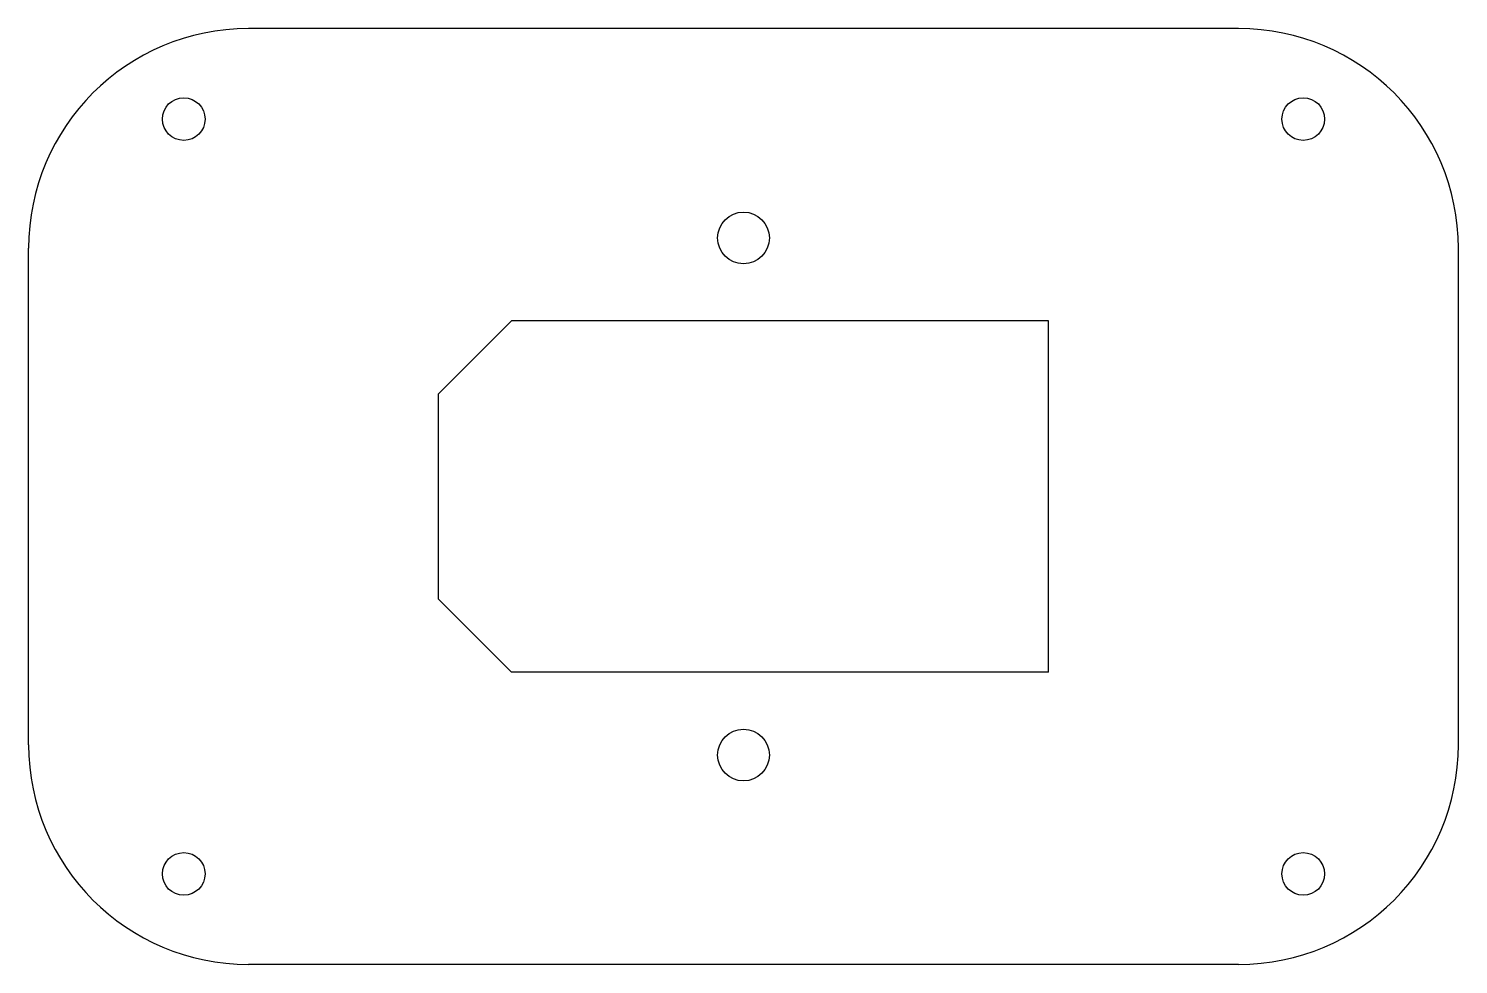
# Model space of a CAD drawing. Extents: x -118 to -7, y -279 to -207.
import ezdxf

# ---------------------------------------------------------------- set-up
doc = ezdxf.new("R2010")
doc.units = 0
doc.header["$MEASUREMENT"] = 0
doc.layers.add('VISIBLE', color=7, linetype='CONTINUOUS')

msp = doc.modelspace()

# ---------------------------------------------------------------- linework, layer by layer
at = {"layer": 'VISIBLE'}
for p, q in [((-23.95, -206.75), (-100.55, -206.75)), ((-117.55, -262.15), (-117.55, -223.75)), ((-6.95, -262.15), (-6.95, -223.75)), ((-80.19, -229.35), (-85.85, -235.01)), ((-38.65, -229.35), (-80.19, -229.35)), ((-38.65, -256.55), (-38.65, -229.35)), ((-85.85, -250.89), (-85.85, -235.01)), ((-80.19, -256.55), (-85.85, -250.89)), ((-38.65, -256.55), (-80.19, -256.55)), ((-23.95, -279.15), (-100.55, -279.15))]:
    msp.add_line(p, q, dxfattribs=at)
for centre, radius in [((-105.55, -213.75), 1.65), ((-18.95, -213.75), 1.65), ((-62.25, -222.95), 2), ((-62.25, -262.95), 2), ((-105.55, -272.15), 1.65), ((-18.95, -272.15), 1.65)]:
    msp.add_circle(centre, radius, dxfattribs=at)
for centre, start, end in [((-100.55, -223.75), 90, 180), ((-23.95, -223.75), 0, 90), ((-100.55, -262.15), 180, 270), ((-23.95, -262.15), 270, 0)]:
    msp.add_arc(centre, 17, start, end, dxfattribs=at)

doc.saveas('drawing.dxf')
